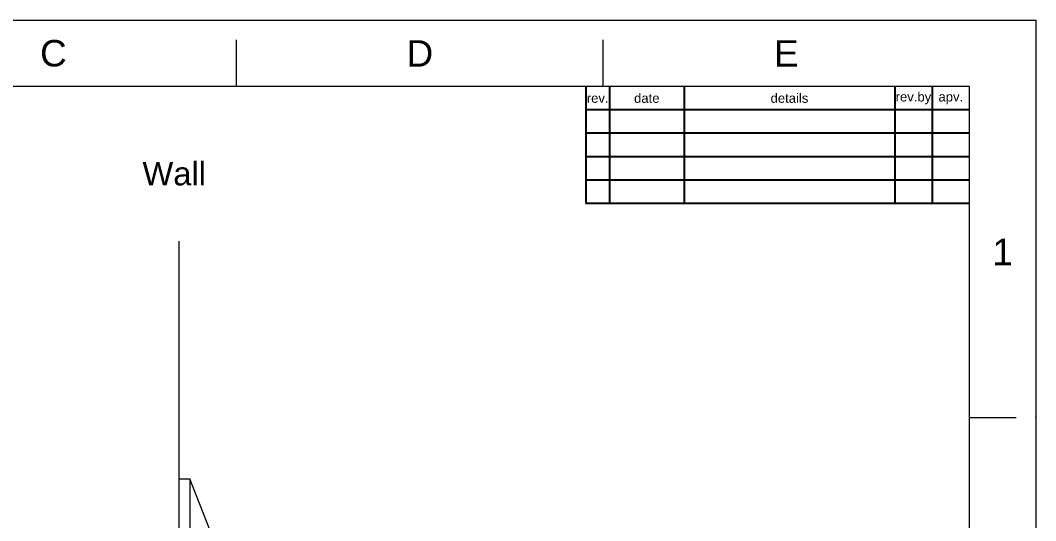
# Model space of a CAD drawing. Header units: millimetres. Extents: x 789 to 1209, y -1956 to -1362.
# Drawn here: x 992.1 to 1209.1, y -1469.3 to -1362.4 of the extents above; entities that cross this region are included whole.
import ezdxf

# ---------------------------------------------------------------- set-up
doc = ezdxf.new("R2010")
doc.units = ezdxf.units.MM
doc.header["$LTSCALE"] = 0.1
doc.layers.get('0').update_dxf_attribs({"lineweight": 13})
doc.layers.add('DIM', color=3, linetype='Continuous', lineweight=9)
doc.layers.add('FORM', color=7, linetype='Continuous')
doc.layers.add('TEXT', color=2, linetype='Continuous')
doc.styles.get("Standard").update_dxf_attribs({"font": 'arial.ttf'})

msp = doc.modelspace()

# ---------------------------------------------------------------- linework, layer by layer
for p, q in [((1038.321, -1376.521), (1038.321, -1366.521)), ((1116.665, -1376.521), (1116.665, -1366.521)), ((1195.008, -1376.521), (803.291, -1376.521)), ((1195.008, -1942.177), (1195.008, -1376.521)), ((1195.008, -1447.228), (1205.008, -1447.228))]:
    msp.add_line(p, q)
at = {"color": 7, "linetype": 'Continuous'}
for p, q in [((1026.064, -1859.557), (1026.064, -1409.593)), ((1026.064, -1460.338), (1028.314, -1460.338)), ((1028.314, -1460.338), (1028.314, -1501.588)), ((1033.346, -1473.275), (1028.314, -1460.338))]:
    msp.add_line(p, q, dxfattribs=at)
msp.add_lwpolyline([(789.15, -1362.379), (1209.15, -1362.379), (1209.15, -1956.319), (789.15, -1956.319)], close=True)
for p in [(1141.665, -1401.521), (1209.15, -1447.228)]:
    msp.add_point(p)
at = {"layer": 'FORM'}
for p, q in [((1113.008, -1376.521), (1113.008, -1401.521)), ((1118.008, -1376.521), (1118.008, -1401.521)), ((1134.008, -1376.521), (1134.008, -1401.521)), ((1179.008, -1376.521), (1179.008, -1401.521)), ((1187.008, -1376.521), (1187.008, -1401.521)), ((1195.008, -1381.521), (1113.008, -1381.521)), ((1195.008, -1386.521), (1113.008, -1386.521)), ((1195.008, -1391.521), (1113.008, -1391.521)), ((1195.008, -1396.521), (1113.008, -1396.521)), ((1195.008, -1401.521), (1113.008, -1401.521))]:
    msp.add_line(p, q, dxfattribs=at)

# ---------------------------------------------------------------- texts
at = {"char_height": 5.657, "attachment_point": 5}
for s, width, insert in [('C', 10, (999.15, -1369.45)), ('D', 10, (1077.493, -1369.45)), ('E', 10, (1155.836, -1369.45)), ('1', 50, (1202.079, -1411.874))]:
    msp.add_mtext_dynamic_manual_height_columns(s, width=width, gutter_width=12.5, heights=[0], dxfattribs=dict(at, insert=insert))
at = {"layer": 'DIM', "insert": (1018.185, -1392.638), "char_height": 5, "attachment_point": 1}
msp.add_mtext_dynamic_manual_height_columns('Wall', width=19.0186, gutter_width=12.5, heights=[0], dxfattribs=at)
at = {"layer": 'TEXT', "char_height": 2, "attachment_point": 5}
for s, width, insert in [('rev.', 5, (1115.508, -1379.021)), ('date', 16, (1126.008, -1379.021)), ('details', 45, (1156.508, -1379.021)), ('rev.by', 8, (1183.008, -1379.021)), ('apv.', 8, (1191.008, -1379.021))]:
    msp.add_mtext_dynamic_manual_height_columns(s, width=width, gutter_width=12.5, heights=[0], dxfattribs=dict(at, insert=insert))

doc.saveas('drawing.dxf')
